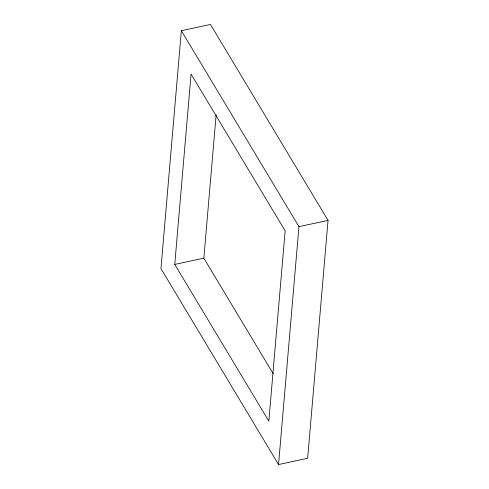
<?xml version="1.0" encoding="UTF-8"?>
<svg xmlns="http://www.w3.org/2000/svg" width="489" height="489" viewBox="0 0 489 489"><rect width="100%" height="100%" fill="white"/><g stroke="black" fill="none" stroke-linecap="round" stroke-linejoin="round"><path stroke-width="0.73" d="M181.352 30.703L160.954 268.608L278.553 464.55L307.648 458.297L328.046 220.392L210.447 24.45L181.352 30.703L298.95 226.645L278.553 464.55M174.756 264.415L191.071 74.084L285.148 230.839L268.834 421.163L174.756 264.415L203.852 258.161L273.235 373.767M203.852 258.161L216.138 114.848M298.95 226.645L328.046 220.392"/></g></svg>
